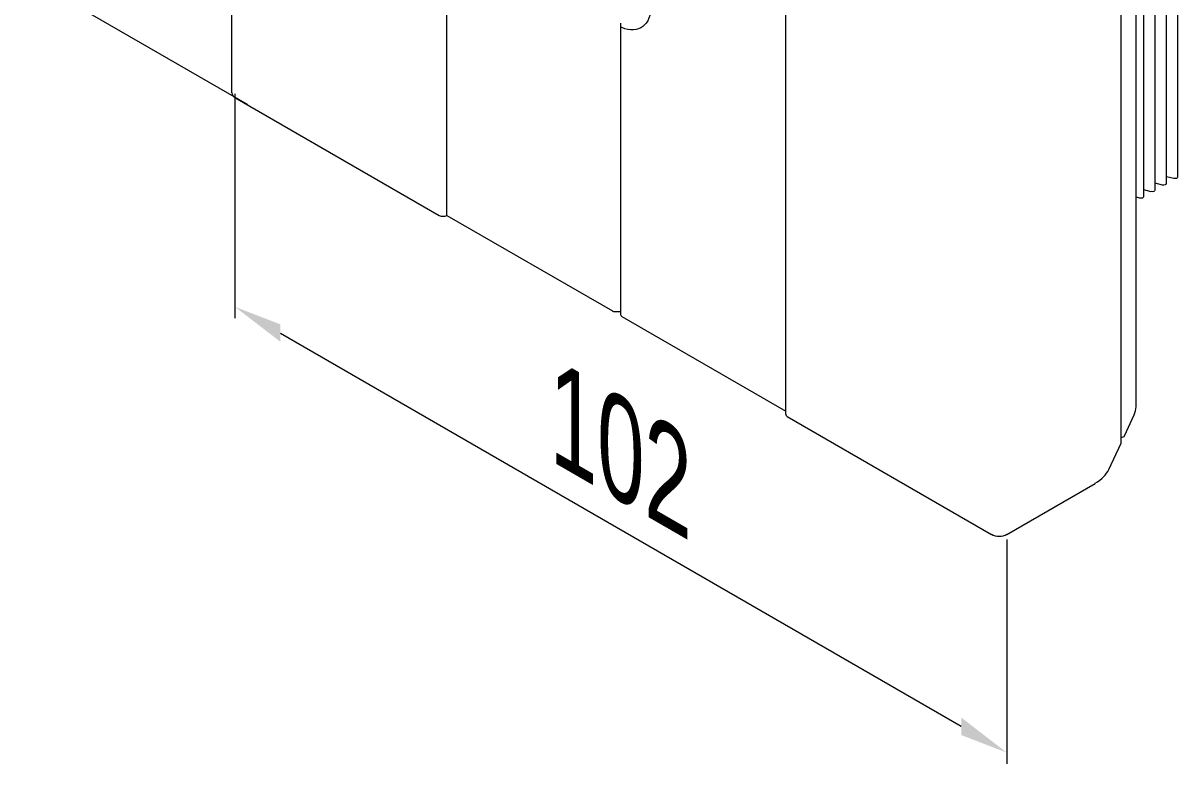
# Model space of a CAD drawing. Extents: x -37 to 4620, y -49 to 348.
# Drawn here: x 1566.92 to 1588.5, y 52.65 to 66.49 of the extents above; entities that cross this region are included whole.
import ezdxf

# ---------------------------------------------------------------- set-up
doc = ezdxf.new("R2010")
doc.units = 0
doc.header["$LTSCALE"] = 5
doc.layers.add('4', color=160, linetype='CONTINUOUS', lineweight=18)
doc.layers.add('PV-39239', color=7, linetype='CONTINUOUS', lineweight=15)
doc.styles.add('12', font='russ.shx', dxfattribs={"width": 0.7, "height": 12})

msp = doc.modelspace()

# ---------------------------------------------------------------- linework, layer by layer
at = {"layer": '4', "extrusion": (-0.707107, -0.408248, 0.57735)}
for p, q in [((1571.109, 64.974, 728.34), (1566.917, 67.394, 724.918)), ((1570.878, 65.172, 727.852), (1570.878, 60.981, 724.888)), ((1571.727, 60.703, 725.731), (1584.455, 53.355, 736.123)), ((1585.303, 56.844, 739.63), (1585.303, 52.653, 736.666))]:
    msp.add_line(p, q, dxfattribs=at)
for points in [[(733.152, 1396.085, -717.16), (733.434, 1395.803, -717.16), (732.444, 1395.095, -717.16)], [(745.879, 1408.813, -717.16), (746.162, 1408.53, -717.16), (746.869, 1409.52, -717.16)]]:
    msp.add_solid(points, dxfattribs=at)
at = {"layer": 'PV-39239', "lineweight": 13, "extrusion": (-6e-16, 0.816497, 0.57735)}
for p, q in [((1570.82, 65.189, 729.711), (1570.82, 85.601, 729.711)), ((1574.838, 62.902, 729.711), (1574.838, 83.315, 729.711)), ((1588.499, 79.947, 729.711), (1588.499, 63.617, 729.711)), ((1587.721, 59.324, 729.711), (1587.721, 79.736, 729.711)), ((1588.075, 79.702, 729.711), (1588.075, 63.372, 729.711)), ((1588.287, 79.825, 729.711), (1588.287, 63.495, 729.711)), ((1581.173, 59.187, 729.711), (1581.173, 79.6, 729.711)), ((1587.863, 79.58, 729.711), (1587.863, 63.25, 729.711)), ((1587.444, 58.655, 729.711), (1587.444, 79.005, 729.711)), ((1578.091, 66.431, 729.711), (1578.091, 66.495, 729.711)), ((1578.091, 61.039, 729.711), (1578.091, 66.431, 729.711)), ((1570.878, 65.107, 729.711), (1574.697, 62.902, 729.711)), ((1588.218, 63.468, 729.711), (1588.08, 63.501, 729.711)), ((1588.43, 63.59, 729.711), (1588.292, 63.623, 729.711)), ((1588.006, 63.345, 729.711), (1587.867, 63.378, 729.711)), ((1587.794, 63.223, 729.711), (1587.721, 63.24, 729.711)), ((1574.838, 62.902, 729.711), (1577.932, 61.116, 729.711)), ((1577.974, 61.106, 729.711), (1578.091, 61.106, 729.711)), ((1578.108, 61.014, 729.711), (1581.173, 59.245, 729.711)), ((1587.507, 58.785, 729.711), (1587.687, 59.175, 729.711)), ((1581.202, 59.146, 729.711), (1585.021, 56.942, 729.711)), ((1587.444, 58.753, 729.711), (1587.479, 58.764, 729.711)), ((1587.214, 58.154, 729.711), (1587.442, 58.646, 729.711)), ((1585.303, 56.942, 729.711), (1586.955, 57.895, 729.711))]:
    msp.add_line(p, q, dxfattribs=at)
at = {"layer": 'PV-39239', "lineweight": 13, "extrusion": (-2e-16, -1e-16, -1)}
msp.add_ellipse((1578.02, 67.189, 729.711), major_axis=(0.45, -0.779), ratio=0.57735, start_param=-2.21702, end_param=0.646224, dxfattribs=at)
at = {"layer": 'PV-39239', "lineweight": 13}
for centre, major_axis, start_param, end_param in [((1571.02, 65.189, 729.711), (-0.2, 0), 0, 0.785398), ((1588.485, 63.719, 729.711), (-0.05, 0), -1.961403, -1.868048), ((1588.061, 63.474, 729.711), (-0.05, 0), -1.961403, -1.868048), ((1588.273, 63.597, 729.711), (-0.05, 0), -1.961403, -1.868048), ((1587.848, 63.352, 729.711), (-0.05, 0), -1.961403, -1.868048), ((1574.767, 62.943, 729.711), (0.1, 0), -2.356194, -0.785398), ((1577.974, 61.141, 729.711), (0.06, 0), -2.356194, -1.570796), ((1578.151, 61.039, 729.711), (-0.06, 0), 0, 0.785398), ((1581.273, 59.187, 729.711), (-0.1, 0), 0, 0.785398), ((1586.721, 59.324, 729.711), (1, 0), -0.261799, 0), ((1587.449, 58.794, 729.711), (0.06, 0), -1.047198, -0.261799), ((1587.384, 58.655, 729.711), (0.06, 0), -0.261799, 0), ((1586.248, 58.304, 729.711), (1, 0), -0.785398, -0.261799), ((1585.162, 57.024, 729.711), (0.2, 0), -2.356194, -0.785398)]:
    msp.add_ellipse(centre, major_axis=major_axis, ratio=0.57735, start_param=start_param, end_param=end_param, dxfattribs=at)
at = {"layer": 'PV-39239', "lineweight": 13, "extrusion": (-1e-16, 1e-16, -1)}
for centre in [(1588.237, 63.495, 729.711), (1587.813, 63.25, 729.711), (1588.025, 63.372, 729.711)]:
    msp.add_ellipse(centre, major_axis=(0.05, 0), ratio=0.57735, start_param=0, end_param=1.961403, dxfattribs=at)
at = {"layer": 'PV-39239', "lineweight": 13, "extrusion": (-2e-16, 1e-16, -1)}
msp.add_ellipse((1588.449, 63.617, 729.711), major_axis=(0.05, 0), ratio=0.57735, start_param=0, end_param=1.961403, dxfattribs=at)
at = {"layer": 'PV-39239', "lineweight": 13}
msp.add_open_spline([(1578.108, 66.41, 729.711), (1578.103, 66.412, 729.711), (1578.099, 66.415, 729.711), (1578.092, 66.423, 729.711), (1578.091, 66.427, 729.711), (1578.091, 66.431, 729.711)], degree=3, knots=[0.4553172, 0.4553172, 0.4553172, 0.4553172, 0.5691064, 0.5691064, 0.6825988, 0.6825988, 0.6825988, 0.6825988], dxfattribs=at)

# ---------------------------------------------------------------- texts
at = {"layer": '4', "lineweight": 13, "extrusion": (-0.707107, -0.408248, 0.57735), "insert": (1578.091, 58.527, 731.986), "char_height": 2.4, "attachment_point": 5, "text_direction": (0.707107, -0.408248, 0.57735), "style": '12'}
msp.add_mtext('\\A1;102', dxfattribs=at)

doc.saveas('drawing.dxf')
